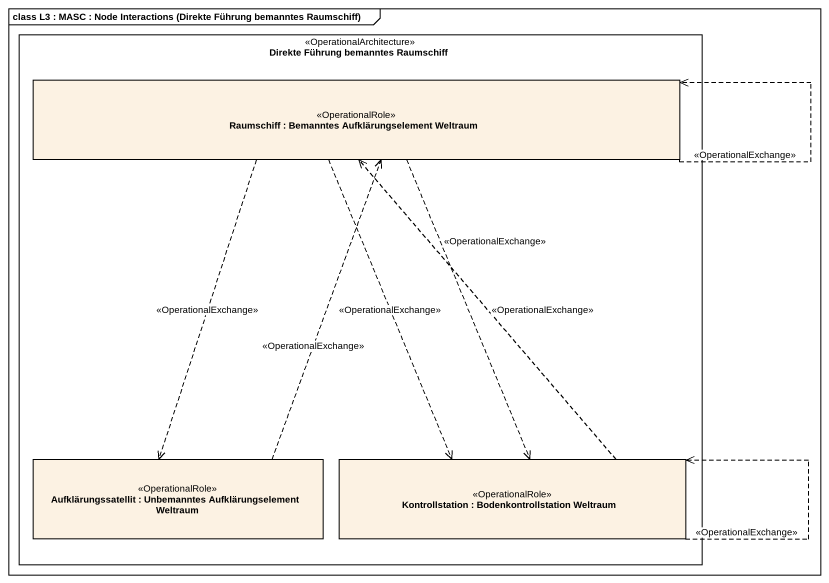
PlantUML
@startuml
mainframe class L3 : MASC : Node Interactions (Direkte Führung bemanntes Raumschiff)
rectangle "Direkte Führung bemanntes Raumschiff" as Direkte_Führung_bemanntes <<OperationalArchitecture>> {
  rectangle "Raumschiff : Bemanntes Aufklärungselement Weltraum" as Raumschiff <<OperationalRole>>
  rectangle "Aufklärungssatellit : Unbemanntes Aufklärungselement Weltraum" as Aufklärungssatellit <<OperationalRole>>
  rectangle "Kontrollstation : Bodenkontrollstation Weltraum" as Kontrollstation <<OperationalRole>>
}
Raumschiff ..> Raumschiff : <<OperationalExchange>>
Raumschiff ..> Aufklärungssatellit : <<OperationalExchange>>
Raumschiff ..> Kontrollstation : <<OperationalExchange>>
Raumschiff ..> Kontrollstation : <<OperationalExchange>>
Aufklärungssatellit .up.> Raumschiff : <<OperationalExchange>>
Kontrollstation .up.> Raumschiff : <<OperationalExchange>>
Kontrollstation ..> Kontrollstation : <<OperationalExchange>>
@enduml
